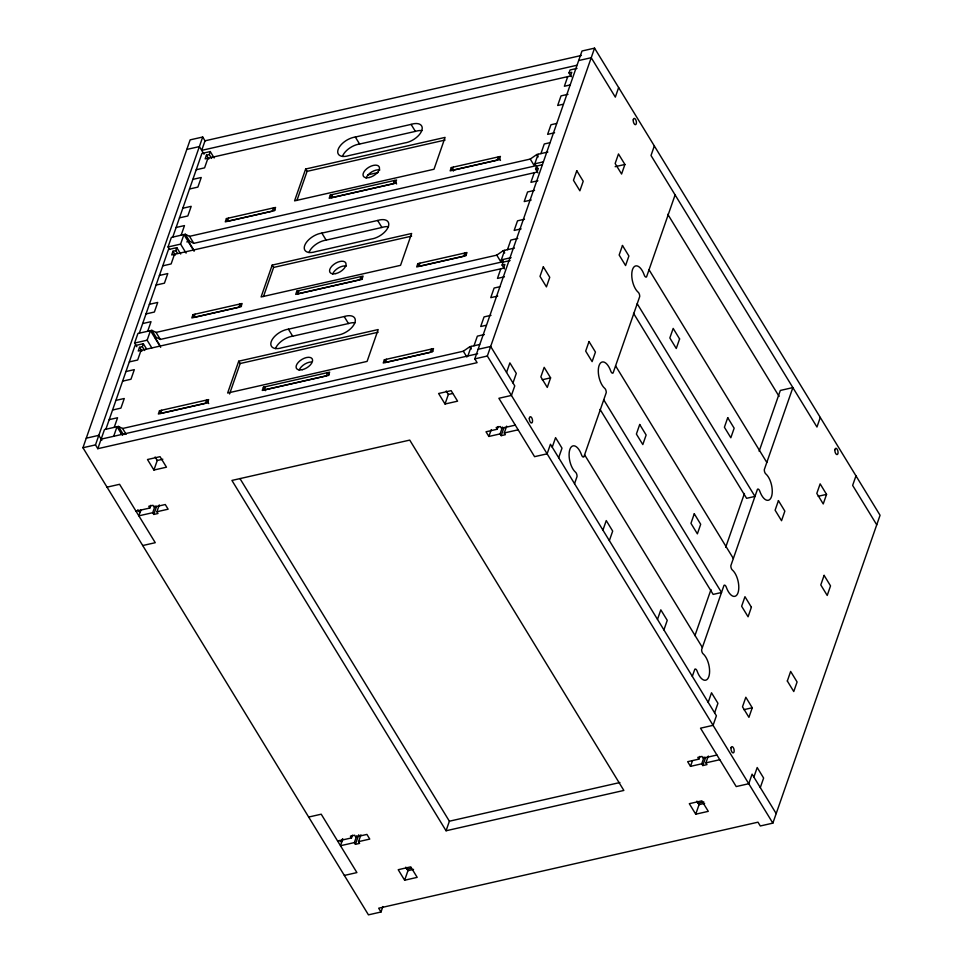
<?xml version="1.0" encoding="UTF-8"?>
<svg xmlns="http://www.w3.org/2000/svg" width="963" height="963" viewBox="0 0 963 963"><rect width="100%" height="100%" fill="white"/><g stroke="black" fill="none" stroke-linecap="round" stroke-linejoin="round"><path stroke-width="1.44" d="M382.901 906.544L380.999 912.009L368.444 914.85L82.938 447.735L190.144 139.864L202.699 137.023L205.023 140.815L201.688 150.372L576.608 65.34M380.999 912.009L378.676 908.205L757.977 822.185L760.301 825.977L772.856 823.136L880.062 515.265L594.556 48.15L582.001 50.991L474.795 358.874L477.118 362.666L97.805 448.686L95.493 444.894L202.699 137.023M97.805 448.686L104.461 429.582L118.401 426.416L122.602 428.487L126.177 434.325M136.842 346.74L134.591 343.045L137.914 333.487L151.865 330.333L156.066 332.416L160.352 339.421L501.061 262.153L503.228 260.648M169.548 249.429L168.043 246.973L171.366 237.416L185.317 234.25L189.518 236.332L193.804 243.338L534.525 166.069L530.24 159.064L189.518 236.332M105.858 429.257L134.976 345.621L143.343 343.731L146.472 348.835M139.31 333.186L168.441 249.549L176.807 247.647L180.707 254.039M172.762 237.103L201.893 153.466L210.259 151.564L214.171 157.956M143.343 343.731L142.319 346.68L139.527 347.306L138.239 351.026L503.589 268.159L504.889 264.452L502.096 265.078L504.443 268.918M176.807 247.647L175.772 250.597L172.991 251.235L171.691 254.954L537.053 172.088L538.341 168.369L535.56 169.007L537.896 172.834M210.259 151.564L209.236 154.525L206.443 155.151L205.143 158.871L570.505 76.005L571.805 72.297L569.013 72.923L571.36 76.763M114.224 427.355L117.57 417.737L109.204 419.639M141.019 350.4L137.673 360.018L129.307 361.907M147.676 331.284L151.035 321.666L142.656 323.556M174.484 254.316L171.137 263.934L162.759 265.836M181.14 235.201L184.487 225.583L176.121 227.485M207.936 158.233L204.589 167.851L196.223 169.753M113.682 436.287L117.017 426.729L121.723 434.433M151.841 347.908L147.134 340.204L150.469 330.646L160.665 347.33M186.088 253.113L180.599 244.121L183.921 234.563L194.117 251.259M159.509 410.732L158.353 414.03L207.514 402.883L208.658 399.585L159.509 410.732L160.929 413.067M192.961 314.66L191.818 317.946L240.967 306.8L242.122 303.514L192.961 314.66L194.394 316.996M226.413 218.577L225.27 221.863L274.431 210.716L275.574 207.43L226.413 218.577L227.846 220.912M161.591 410.262L160.484 413.44L205.456 403.244L206.564 400.066L208.706 403.569M195.056 314.179L193.948 317.369L238.92 307.173L240.028 303.983L241.46 306.318M228.508 218.107L227.4 221.285L272.373 211.09L273.48 207.9L274.912 210.235M153.924 470.04L147.495 459.52L160.051 456.679L166.479 467.187L153.924 470.04L157.246 460.483L155.115 456.98M140.754 510.378L138.853 515.831L152.72 512.689L155.103 505.864M136 511.16L149.867 508.019L150.818 505.286M159.28 504.913L156.909 511.738L157.98 513.496L153.791 514.447L156.644 506.249M238.728 361.185L227.641 393.024L367.096 361.402L378.182 329.551L238.728 361.185L240.16 363.52L229.555 393.975M272.192 265.102L261.093 296.953L400.548 265.331L411.646 233.479L272.192 265.102L273.612 267.437L263.489 296.52M305.644 169.019L294.558 200.87L434 169.247L445.099 137.396L305.644 169.019L307.077 171.354L296.953 200.436M263.393 387.174L262.249 390.46L328.491 375.438L329.635 372.151L263.393 387.174L265.535 390.677M296.857 291.091L295.701 294.389L361.944 279.366L363.087 276.068L296.857 291.091L298.277 293.426M330.309 195.02L329.165 198.306L395.408 183.283L396.551 179.997L330.309 195.02L331.741 197.355M265.487 386.705L264.38 389.883L326.433 375.811L327.54 372.621L328.973 374.956M298.939 290.621L297.832 293.811L359.897 279.727L361.005 276.55L362.425 278.885M332.404 194.538L331.296 197.728L393.349 183.656L394.457 180.466L396.6 183.969M384.369 359.741L383.226 363.027L432.375 351.88L433.531 348.594L384.369 359.741L385.802 362.076M417.822 263.657L416.678 266.956L465.839 255.797L466.983 252.511L417.822 263.657L419.254 265.993M451.286 167.574L450.142 170.872L499.291 159.726L500.435 156.427L451.286 167.574L453.429 171.077M386.464 359.259L385.356 362.449L430.329 352.253L431.436 349.063L432.856 351.399M419.916 263.188L418.809 266.366L463.781 256.17L464.888 252.98L466.321 255.327M453.38 167.105L452.261 170.295L497.233 160.087L498.353 156.909L500.483 160.412M445.026 404.015L438.598 393.506L451.153 390.653L457.581 401.174L445.026 404.015L448.349 394.457L446.218 390.954M467.886 355.961L471.22 346.403M502.915 262.442L501.338 259.866L504.672 250.32M537.149 167.646L534.802 163.794L538.124 154.236M474.001 345.765L477.359 336.147L484.329 334.558M500.808 268.797L497.462 278.415L504.431 276.838M502.096 265.078L503.131 262.129L510.101 260.552M507.465 249.682L510.811 240.064L517.781 238.487M534.26 172.714L530.914 182.344L537.884 180.755M535.56 169.007L536.584 166.057L542.169 164.781M540.917 153.611L544.264 143.981L549.849 142.717M567.725 76.643L564.366 86.261L569.952 84.997M569.013 72.923L570.048 69.974L577.018 68.385M772.856 823.136L487.338 356.021L594.556 48.15M342.864 838.905L340.493 845.731L354.36 842.589L356.743 835.764M506.55 372.452L509.884 362.895L516.3 373.403L512.978 382.961M502.469 427.078L500.098 433.904L488.867 436.456L491.25 429.63M337.628 841.06L351.507 837.918L352.458 835.186M488.867 436.456L486.014 431.785L497.245 429.233L498.196 426.501M618.643 87.561L615.321 97.119L591.234 57.708L578.679 60.549M360.92 834.813L358.549 841.638L359.62 843.383L355.431 844.334L358.754 834.789M506.658 426.14L504.287 432.953L505.346 434.71L501.169 435.661L504.022 427.464M550.595 377.857L547.273 387.415L540.845 376.906L544.179 367.348L550.595 377.857L542.229 379.759M624.915 164.468L621.58 174.026L615.152 163.517L618.487 153.96L624.915 164.468L615.152 166.683M654.334 145.955L651.012 155.5L816.961 427.018L820.283 417.461M552.232 447.193L555.567 437.647L561.995 448.156L558.66 457.702M404.629 880.218L398.213 869.709L410.756 866.856L417.184 877.365L404.629 880.218L407.963 870.66L405.82 867.157M446.062 830.768L231.927 480.429L409.732 440.103L623.855 790.442L446.062 830.768L449.384 821.21L239.968 478.575M574.538 483.679L577.042 476.504A3.298 1.517 77.2 0 0 575.417 472.099A14.156 6.5 77.2 0 1 569.879 449.396A14.156 6.5 77.2 0 1 581.471 454.705A3.298 1.517 77.2 0 0 583.867 456.883L606.245 392.627A3.298 1.517 77.2 0 0 604.62 388.233A14.156 6.5 77.2 0 1 599.082 365.519A14.156 6.5 77.2 0 1 610.674 370.839A3.298 1.517 77.2 0 0 613.082 373.018L639.709 296.556A3.298 1.517 77.2 0 0 638.084 292.15A14.156 6.5 77.2 0 1 632.547 269.447A14.156 6.5 77.2 0 1 644.139 274.756A3.298 1.517 77.2 0 0 646.534 276.935L675.099 194.923M602.934 530.131L606.257 520.586L612.685 531.095L609.35 540.64M679.589 338.928L676.267 348.486L669.839 337.965L673.173 328.419L679.601 338.94M657.488 619.402L660.823 609.844L667.239 620.353L663.916 629.91M694.925 635.652L710.983 589.561M725.693 547.309L744.435 493.501M759.145 451.25L780.319 390.448L792.874 387.595L764.309 469.619A3.298 1.517 77.2 0 0 765.934 474.025A14.156 6.5 77.2 0 1 771.471 496.727A14.156 6.5 77.2 0 1 759.867 491.407A3.298 1.517 77.2 0 0 757.472 489.24L730.845 565.69A3.298 1.517 77.2 0 0 732.47 570.096A14.156 6.5 77.2 0 1 738.007 592.811A14.156 6.5 77.2 0 1 726.415 587.49A3.298 1.517 77.2 0 0 724.02 585.311L701.642 649.568A3.298 1.517 77.2 0 0 703.267 653.961A14.156 6.5 77.2 0 1 708.804 676.676A14.156 6.5 77.2 0 1 697.212 671.355A3.298 1.517 77.2 0 0 694.817 669.189L692.313 676.363M708.19 702.34L711.513 692.782L717.941 703.291L714.606 712.849M704.109 756.978L701.738 763.803L690.507 766.355L692.409 760.89M751.393 607.208L748.07 616.777L741.642 606.257L744.965 596.699L751.405 607.232M690.507 766.355L687.654 761.685L698.885 759.133L699.836 756.4M708.299 756.027L705.915 762.852L706.986 764.61L702.809 765.561L705.662 757.363M695.731 814.192L689.315 803.684L701.858 800.843L708.287 811.352L695.731 814.192L699.066 804.635L696.923 801.132M752.247 707.769L748.925 717.327L742.497 706.818L745.819 697.26L752.247 707.769L743.881 709.671M826.555 494.38L823.233 503.938L816.805 493.429L820.139 483.871L826.555 494.38L818.189 496.282M855.975 475.842L852.64 485.4L876.739 524.811M753.873 777.081L757.195 767.535L763.623 778.044L760.301 787.59M787.337 681.022L790.647 671.44L797.087 681.973L793.765 691.53L787.325 680.997M530.24 159.064L536.728 154.562L547.887 152.022M156.066 332.416L496.776 255.135L503.276 250.633L514.435 248.105M122.602 428.487L463.323 351.218L469.824 346.716L479.586 344.501M205.023 140.815L581.399 55.457M186.822 149.421L199.377 146.581L204.036 154.2M355.323 137.035L411.093 124.383A14.204 7.475 -31.4 0 1 421.806 130.511A14.204 7.475 -31.4 0 1 404.629 142.957L348.847 155.609A14.204 7.475 -31.4 0 1 338.133 149.482A14.204 7.475 -31.4 0 1 355.323 137.035L359.596 144.041L415.378 131.389A14.204 7.475 -31.4 0 1 421.926 130.631M192.865 179.371L201.243 177.481L197.884 187.099L189.518 189.001M567.989 94.302L561.02 95.879L557.673 105.497L563.247 104.233M307.077 171.354L445.075 140.056M182.814 208.237L191.192 206.335L187.833 215.965L179.467 217.855M556.542 123.481L550.968 124.745L547.622 134.363L554.592 132.786M367.878 174.845L378.074 172.533M186.81 241.894L189.603 241.256L193.804 243.338M168.043 246.973L180.599 244.121M534.802 163.794L543.168 161.892M321.859 233.118L377.64 220.467A14.204 7.475 -31.4 0 1 388.354 226.594A14.204 7.475 -31.4 0 1 371.176 239.041L315.395 251.692A14.204 7.475 -31.4 0 1 304.681 245.565A14.204 7.475 -31.4 0 1 321.859 233.118L326.144 240.124L381.926 227.473A14.204 7.475 -31.4 0 1 388.474 226.714M159.413 275.454L167.779 273.552L164.432 283.182L156.066 285.072M534.537 190.385L527.568 191.962L524.209 201.58L531.191 200.003M273.612 267.437L411.61 236.14M149.361 304.32L157.727 302.418L154.381 312.036L146.015 313.938M524.486 219.239L517.516 220.828L514.158 230.446L521.139 228.869M134.591 343.045L147.134 340.204M501.338 259.866L511.1 257.651M288.406 329.19L344.188 316.538A14.204 7.475 -31.4 0 1 354.89 322.665A14.204 7.475 -31.4 0 1 337.712 335.124L281.93 347.763A14.204 7.475 -31.4 0 1 271.229 341.636A14.204 7.475 -31.4 0 1 288.406 329.19L292.692 336.195L348.462 323.544A14.204 7.475 -31.4 0 1 355.01 322.786M125.96 371.537L134.326 369.636L130.968 379.253L122.602 381.155M499.689 286.769L494.103 288.033L490.757 297.663L497.727 296.074M240.16 363.52L378.158 332.223M115.909 400.391L124.275 398.501L120.917 408.119L112.551 410.021M491.022 315.322L484.052 316.899L480.706 326.517L486.279 325.253M86.261 438.189L98.816 435.336L101.837 440.284M478.117 349.316L490.673 346.463L514.76 385.886L511.437 395.432L498.882 398.285L534.573 456.667L547.116 453.826L550.451 444.268L716.4 715.774L713.077 725.332L700.522 728.184L736.214 786.566L748.757 783.726L752.091 774.168L776.178 813.579M101.139 439.14L477.648 353.746M82.938 447.735L95.493 444.894M474.795 358.874L487.338 356.021M157.246 460.483L162.831 459.219M448.349 394.457L452.538 393.506M107.025 487.158L119.581 484.305L155.26 542.699L142.717 545.539M515.301 425.14L501.422 428.282L500.351 426.537L496.174 427.488L497.245 429.233M156.909 511.738L168.128 509.198L165.275 504.528L154.056 507.068L152.985 505.322L148.796 506.261L149.867 508.019M504.287 432.953L518.154 429.811M308.666 817.045L321.221 814.204L356.9 872.586L344.357 875.439M716.941 755.04L703.062 758.182L701.991 756.437L697.814 757.375L698.885 759.133M358.549 841.638L369.768 839.086L366.915 834.415L355.684 836.967L354.625 835.21L350.436 836.161L351.507 837.918M705.915 762.852L719.794 759.711M449.384 821.21L619.895 782.534M407 869.264L411.382 868.265M697.994 803.262L703.845 801.938M407.963 870.66L413.536 869.396M699.066 804.635L704.639 803.371M160.352 339.421L156.15 337.339L151.865 330.333M124.793 434.457L122.686 433.422L118.401 426.416M667.768 214.28L779.091 396.395M649.038 269.748L766.813 462.433M637.205 303.73L754.968 496.414L746.602 498.316L633.51 313.288M536.728 154.562L538.161 156.897M615.574 365.832L733.349 558.516M603.741 399.814L721.516 592.498L713.15 594.4L600.057 409.371M503.276 250.633L504.708 252.968M496.776 255.135L501.061 262.153M411.093 124.383L415.378 131.389M584.601 454.801L702.364 647.473M469.824 346.716L471.244 349.051M463.323 351.218L466.886 357.056M377.64 220.467L381.926 227.473M500.098 433.904L501.169 435.661M701.738 763.803L702.809 765.561M344.188 316.538L348.462 323.544M209.236 154.525L211.571 158.353M206.443 155.151L208.79 158.991M185.317 234.25L189.603 241.256M188.134 240.834L193.852 250.175M175.772 250.597L177.336 253.161M172.991 251.235L175.326 255.063M154.682 336.906L160.388 346.247M142.319 346.68L144.667 350.508M139.527 347.306L141.874 351.146M121.23 432.989L122.65 435.324M152.72 512.689L153.791 514.447M354.36 842.589L355.431 844.334M342.298 839.11A3.214 1.481 77.2 0 1 341.624 841.686A3.214 1.481 77.2 0 1 339.831 840.47M140.682 510.125A3.214 1.481 77.2 0 1 139.539 511.871A3.214 1.481 77.2 0 1 137.829 509.728M299.192 370.189A9.209 4.851 -31.4 0 1 311.218 361.968M275.502 348.654A14.204 7.475 -31.4 0 1 292.692 336.195M366.109 178.023A9.209 4.851 -31.4 0 1 379.855 169.957M342.419 156.488A14.204 7.475 -31.4 0 1 359.596 144.041M332.644 274.106A9.209 4.851 -31.4 0 1 346.403 266.041M308.967 252.571A14.204 7.475 -31.4 0 1 326.144 240.124M543.337 266.811L540.002 276.369L546.43 286.878L549.753 277.32L543.337 266.811M576.789 170.728L573.466 180.286L579.882 190.794L583.217 181.249L576.789 170.728M589.019 341.552L585.685 351.11L592.113 361.619L595.447 352.061L589.019 341.552M622.471 245.481L619.149 255.026L625.577 265.547L628.899 255.989L622.471 245.481M639.709 424.49L636.387 434.06L642.815 444.569L646.137 434.999L639.709 424.49M694.275 513.761L690.953 523.33L697.381 533.839L700.691 524.269L694.275 513.761M727.727 417.677L724.405 427.247L730.833 437.756L734.155 428.198L727.727 417.677M778.429 500.616L775.107 510.197L781.535 520.706L784.845 511.124L778.429 500.616M824.111 575.368L820.789 584.938L827.217 595.447L830.527 585.877L824.111 575.368M633.257 119.833A3.214 1.481 77.2 0 0 635.315 124.684A3.214 1.481 77.2 0 0 635.905 120.086A3.214 1.481 77.2 0 0 633.257 119.833M529.337 418.448A3.214 1.481 77.2 0 0 531.588 422.998A3.214 1.481 77.2 0 0 531.889 418.111A3.214 1.481 77.2 0 0 529.337 418.448M834.897 449.721A3.214 1.481 77.2 0 0 836.955 454.584A3.214 1.481 77.2 0 0 837.545 449.986A3.214 1.481 77.2 0 0 834.897 449.721M731.061 747.757A3.214 1.481 77.2 0 0 732.891 752.861A3.214 1.481 77.2 0 0 733.782 748.624A3.214 1.481 77.2 0 0 731.061 747.757M302.322 369.684A9.209 4.851 -31.4 0 0 312.277 358.97A9.209 4.851 -31.4 0 0 298.41 362.232A9.209 4.851 -31.4 0 0 302.322 369.684M369.238 177.517A9.209 4.851 -31.4 0 0 379.193 166.816A9.209 4.851 -31.4 0 0 365.326 170.078A9.209 4.851 -31.4 0 0 369.238 177.517M335.786 273.6A9.209 4.851 -31.4 0 0 345.741 262.887A9.209 4.851 -31.4 0 0 331.874 266.161A9.209 4.851 -31.4 0 0 335.786 273.6"/></g></svg>
